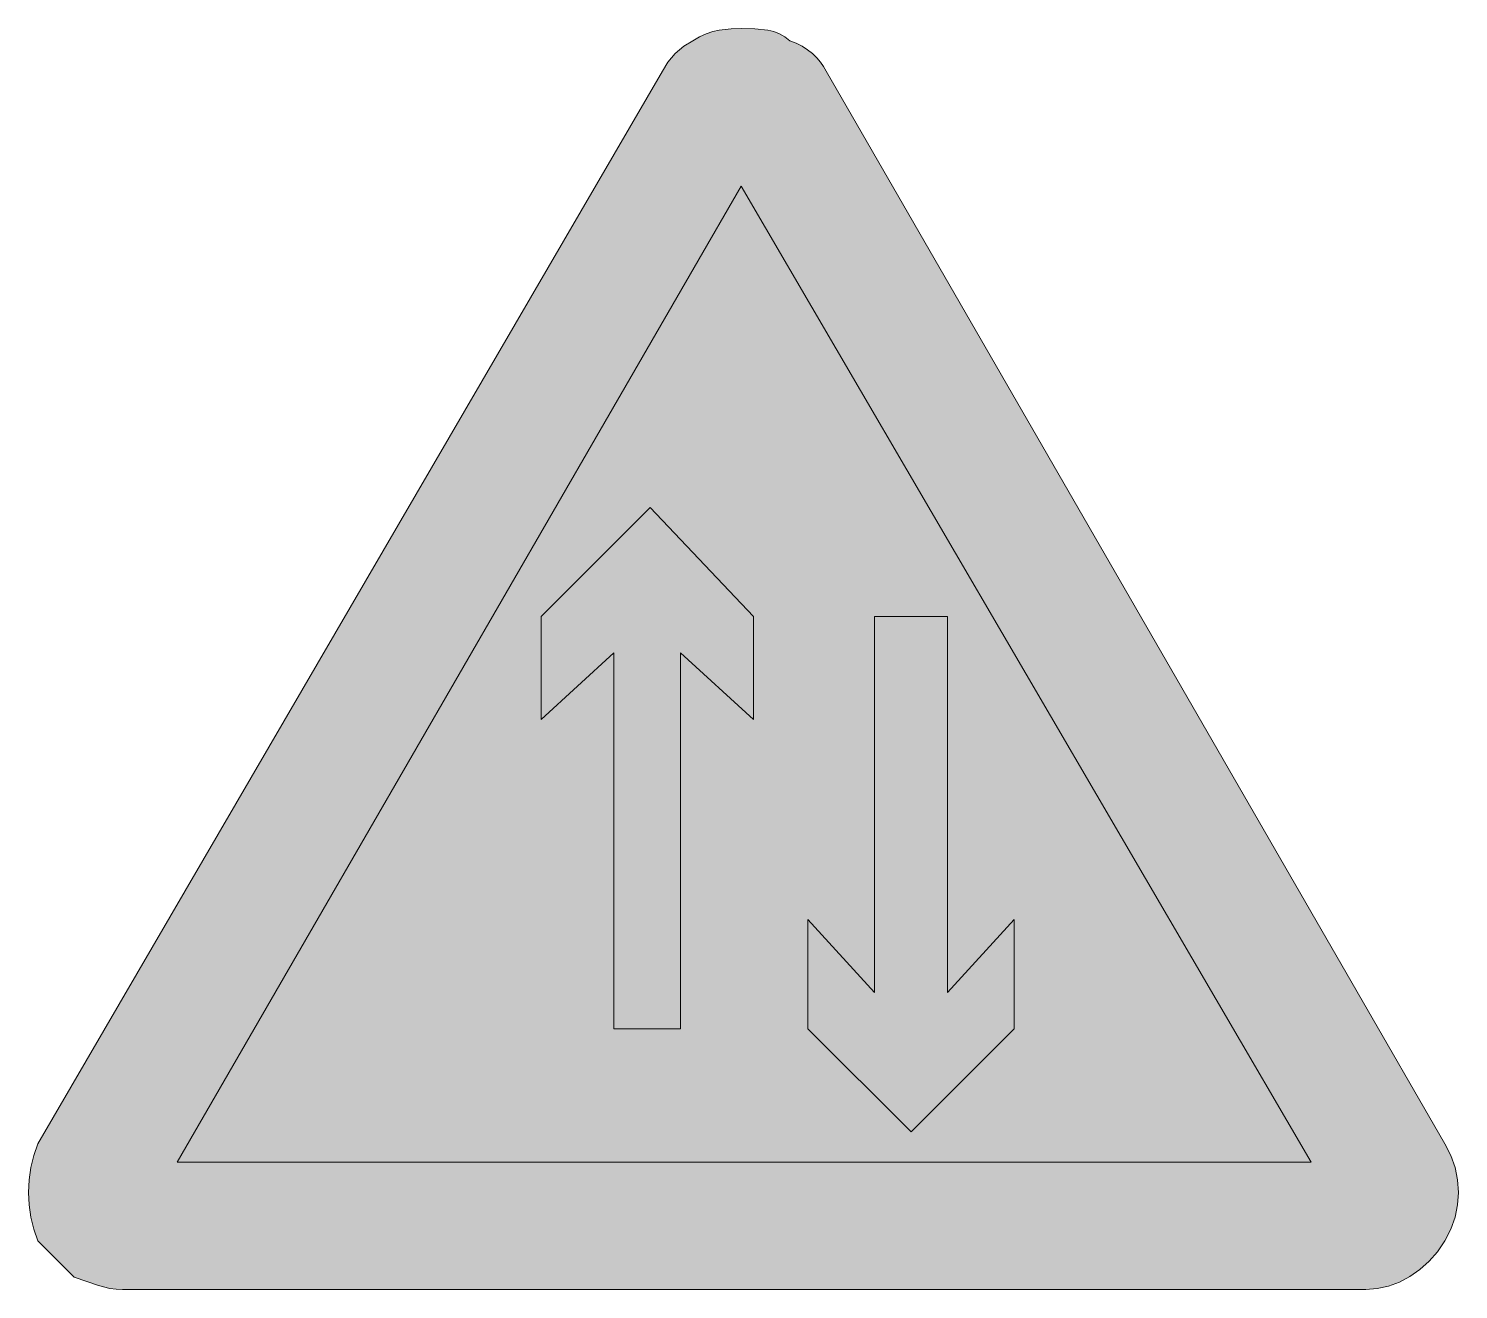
# Model space of a CAD drawing. Header units: metres. Extents: x 143 to 426, y 11 to 261.
import ezdxf

# ---------------------------------------------------------------- set-up
doc = ezdxf.new("R2010")
doc.units = ezdxf.units.M
for name, color, linetype, true_color in [('FILL_BLACK_000000', 7, 'Continuous', 0x000000), ('FILL_RED_FF0000', 7, 'Continuous', 0xff0000), ('FILL_WHITE_FFFFFF', 7, 'Continuous', 0xffffff)]:
    doc.layers.add(name, color=color, linetype=linetype, true_color=true_color)

msp = doc.modelspace()

# ---------------------------------------------------------------- hatches: boundary and pattern name
at = {"layer": 'FILL_BLACK_000000', "true_color": 0x000000}
h = msp.add_hatch(color=7, dxfattribs=at)
h.dxf.hatch_style = 1
h.paths.add_polyline_path([(244.29, 124.08), (244.29, 144.48), (265.89, 166.08), (286.29, 144.48), (286.29, 124.08), (271.89, 137.28), (271.89, 62.88), (258.69, 62.88), (258.69, 137.28), (244.29, 124.08)])
h = msp.add_hatch(color=7, dxfattribs=at)
h.dxf.hatch_style = 1
h.paths.add_polyline_path([(310.29, 144.48), (324.69, 144.48), (324.69, 70.08), (337.89, 84.48), (337.89, 62.88), (317.49, 42.48), (297.09, 62.88), (297.09, 84.48), (310.29, 70.08), (310.29, 144.48)])
at = {"layer": 'FILL_RED_FF0000', "true_color": 0xff0000}
h = msp.add_hatch(color=7, dxfattribs=at)
h.dxf.hatch_style = 1
h.paths.add_polyline_path([(424.27, 37.78), (425.12, 35.39), (425.62, 32.95), (425.79, 30.48), (425.62, 28.01), (425.12, 25.57), (424.27, 23.18), (423.09, 20.88), (421.63, 18.74), (419.98, 16.85), (418.15, 15.21), (416.19, 13.83), (414.11, 12.74), (411.95, 11.94), (409.74, 11.45), (407.49, 11.28), (161.49, 11.28), (160.19, 11.33), (158.98, 11.49), (156.69, 12.03), (151.89, 13.68), (144.69, 20.88), (143.9, 23.18), (143.34, 25.57), (143, 28.01), (142.89, 30.48), (143, 32.95), (143.34, 35.39), (143.9, 37.78), (144.69, 40.08), (268.29, 252.48), (269.4, 254.26), (270.84, 255.93), (272.51, 257.37), (274.29, 258.48), (275.64, 259.27), (276.97, 259.87), (278.28, 260.29), (279.54, 260.58), (281.88, 260.84), (283.89, 260.88), (286.57, 260.84), (289.14, 260.58), (290.35, 260.29), (291.48, 259.87), (292.54, 259.27), (293.49, 258.48), (294.78, 257.98), (295.97, 257.37), (297.03, 256.69), (297.99, 255.93), (298.83, 255.12), (299.57, 254.26), (300.18, 253.38), (300.69, 252.48), (423.09, 40.08), (424.27, 37.78)])
at = {"layer": 'FILL_WHITE_FFFFFF', "true_color": 0xffffff}
h = msp.add_hatch(color=7, dxfattribs=at)
h.dxf.hatch_style = 1
h.paths.add_polyline_path([(283.89, 229.68), (396.69, 36.48), (172.29, 36.48), (283.89, 229.68)])

# ---------------------------------------------------------------- linework, layer by layer
at = {"layer": 'FILL_BLACK_000000', "lineweight": 0, "true_color": 0x000000}
for points in [[(244.29, 124.08), (244.29, 144.48), (265.89, 166.08), (286.29, 144.48), (286.29, 124.08), (271.89, 137.28), (271.89, 62.88), (258.69, 62.88), (258.69, 137.28)], [(310.29, 144.48), (324.69, 144.48), (324.69, 70.08), (337.89, 84.48), (337.89, 62.88), (317.49, 42.48), (297.09, 62.88), (297.09, 84.48), (310.29, 70.08)]]:
    msp.add_lwpolyline(points, close=True, dxfattribs=at)
at = {"layer": 'FILL_RED_FF0000', "lineweight": 0, "true_color": 0xff0000}
msp.add_lwpolyline([(424.27, 37.78), (425.12, 35.39), (425.62, 32.95), (425.79, 30.48), (425.62, 28.01), (425.12, 25.57), (424.27, 23.18), (423.09, 20.88), (421.63, 18.74), (419.98, 16.85), (418.15, 15.21), (416.19, 13.83), (414.11, 12.74), (411.95, 11.94), (409.74, 11.45), (407.49, 11.28), (161.49, 11.28), (160.19, 11.33), (158.98, 11.49), (156.69, 12.03), (151.89, 13.68), (144.69, 20.88), (143.9, 23.18), (143.34, 25.57), (143, 28.01), (142.89, 30.48), (143, 32.95), (143.34, 35.39), (143.9, 37.78), (144.69, 40.08), (268.29, 252.48), (269.4, 254.26), (270.84, 255.93), (272.51, 257.37), (274.29, 258.48), (275.64, 259.27), (276.97, 259.87), (278.28, 260.29), (279.54, 260.58), (281.88, 260.84), (283.89, 260.88), (286.57, 260.84), (289.14, 260.58), (290.35, 260.29), (291.48, 259.87), (292.54, 259.27), (293.49, 258.48), (294.78, 257.98), (295.97, 257.37), (297.03, 256.69), (297.99, 255.93), (298.83, 255.12), (299.57, 254.26), (300.18, 253.38), (300.69, 252.48), (423.09, 40.08)], close=True, dxfattribs=at)
at = {"layer": 'FILL_WHITE_FFFFFF', "lineweight": 0, "true_color": 0xff0000}
msp.add_lwpolyline([(283.89, 229.68), (396.69, 36.48), (172.29, 36.48)], close=True, dxfattribs=at)

doc.saveas('drawing.dxf')
